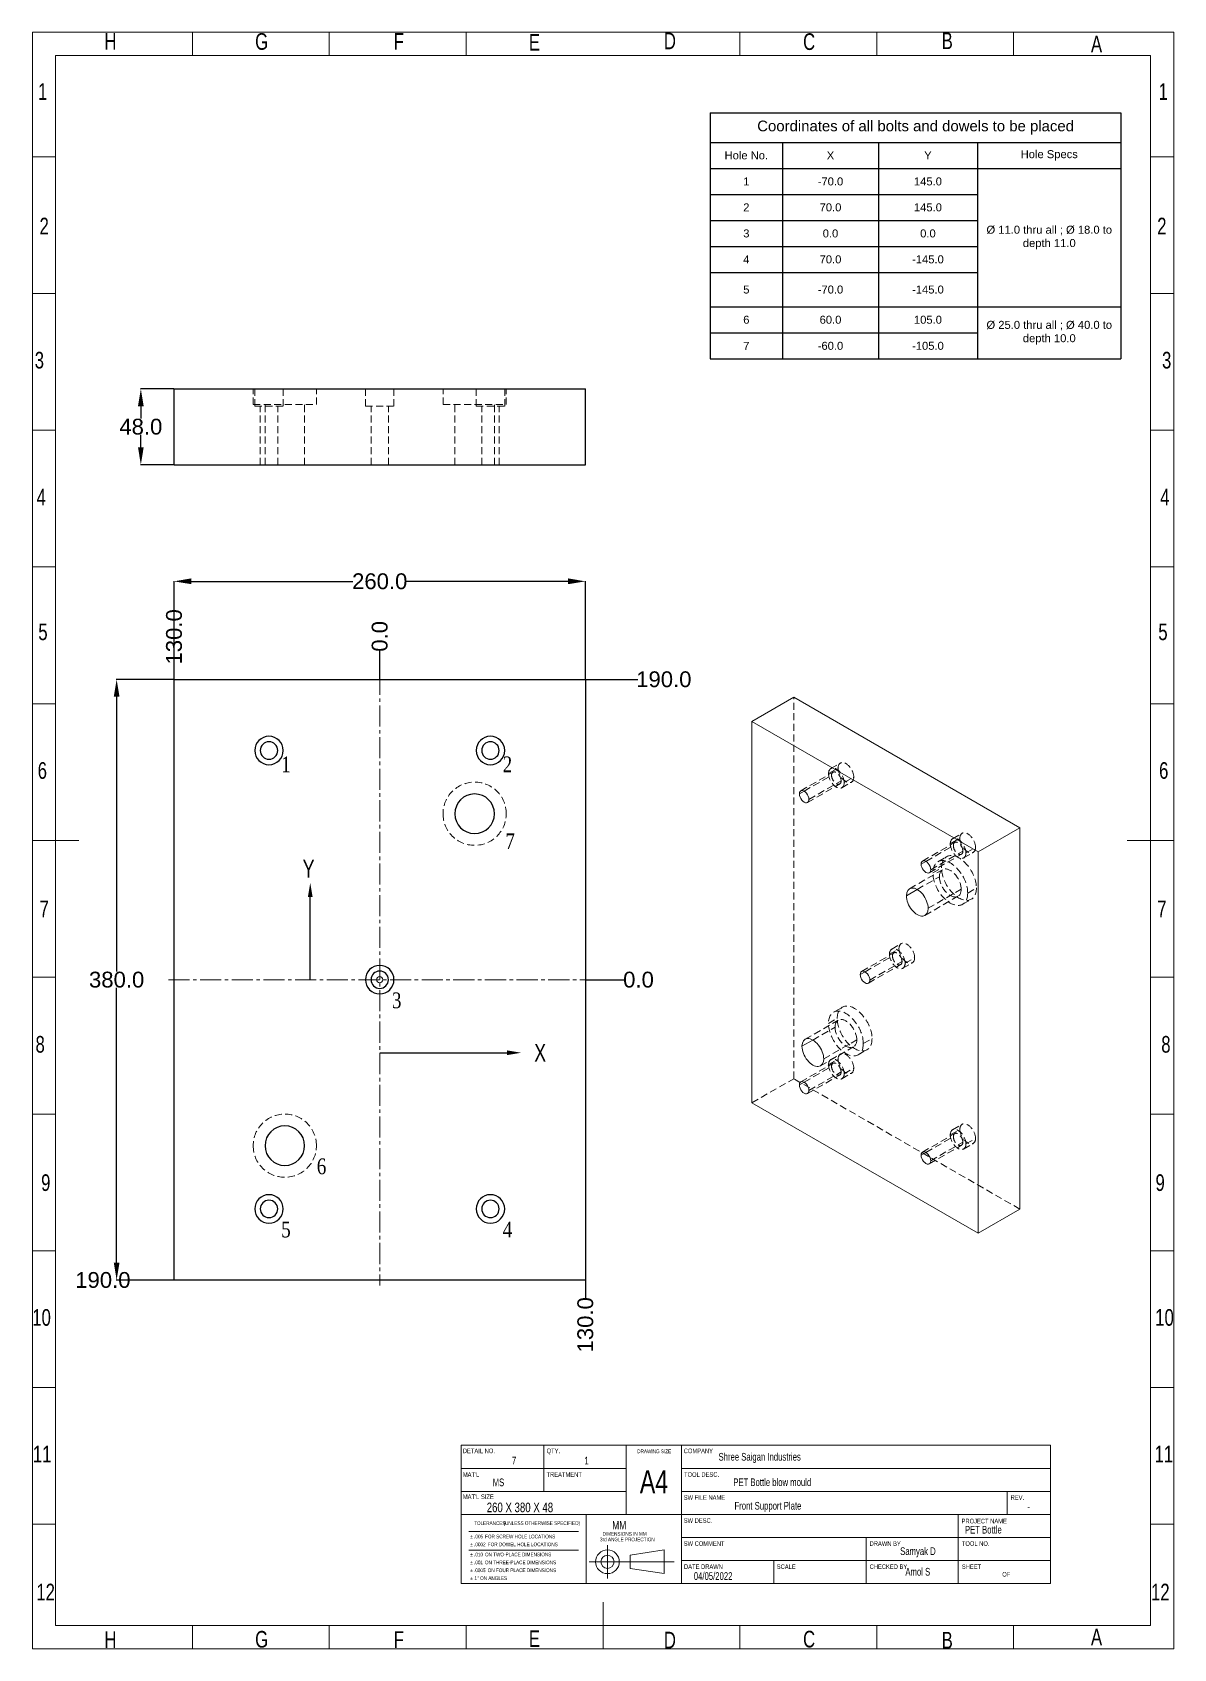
# Model space of a CAD drawing. Header units: millimetres. Extents: x -4200 to 3581, y -7493 to -4075.
# Drawn here: x -1640 to -918, y -7492 to -6469 of the extents above; entities that cross this region are included whole.
import ezdxf
from ezdxf.enums import TextEntityAlignment as Align

# ---------------------------------------------------------------- set-up
doc = ezdxf.new("R2010")
doc.units = ezdxf.units.MM
doc.header["$LTSCALE"] = 0.7
for name, pattern in [('CENTER2', [28.575, 19.05, -3.175, 3.175, -3.175]), ('HIDDEN', [9.525, 6.35, -3.175]), ('SLD-SOLID', [0])]:
    doc.linetypes.add(name, pattern=pattern)
for name, color, linetype in [('BORDER', 174, 'Continuous'), ('cen lines', 40, 'Continuous'), ('DIM___NOTES', 5, 'SLD-SOLID'), ('txt', 20, 'Continuous')]:
    doc.layers.add(name, color=color, linetype=linetype)
doc.layers.add('dim', color=50, linetype='Continuous', lineweight=5)
doc.layers.add('out txt', color=202, linetype='Continuous', lineweight=13)
doc.styles.add('SLDTEXTSTYLE0', font='TXT', dxfattribs={"width": 0.75})
doc.styles.add('SLDTEXTSTYLE1', font='TXT', dxfattribs={"width": 0.822222})
doc.styles.get("Standard").update_dxf_attribs({"font": 'arial.ttf'})
doc.styles.add('TEXTSTYLE_1', font='times.ttf', dxfattribs={"width": 0.8})
doc.dimstyles.get("Standard").update_dxf_attribs({"dimtxt": 10, "dimasz": 11, "dimexe": 0.18, "dimexo": 0.0625, "dimgap": 0.09, "dimtad": 0, "dimtih": 1, "dimtoh": 1, "dimdec": 1, "dimzin": 0, "dimdsep": 46, "dimtxsty": 'Standard', "dimcen": 0.09, "dimadec": 0, "dimazin": 0, "dimtfac": 1, "dimtdec": 1, "dimtofl": 0, "dimtmove": 0, "dimatfit": 3, "dimfxl": 1, "dimtolj": 1, "dimtzin": 0, "dimarcsym": 0})

# ---------------------------------------------------------------- blocks, each defined once
blk = doc.blocks.new('*D12')
at = {"layer": 'Defpoints', "color": 0, "transparency": 16777216}
for p in [(-1290.3, -6816.8), (-1550.3, -6878.8), (-1290.3, -6878.8)]:
    blk.add_point(p, dxfattribs=at)
at = {"layer": 'dim', "color": 0, "lineweight": -2, "transparency": 16777216}
for p, q in [((-1550.3, -6878.7), (-1550.3, -6816.6)), ((-1539.3, -6816.8), (-1437.3, -6816.8)), ((-1301.3, -6816.8), (-1403.3, -6816.8)), ((-1290.3, -6878.7), (-1290.3, -6816.6))]:
    blk.add_line(p, q, dxfattribs=at)
at = {"layer": 'dim', "color": 0, "transparency": 16777216}
for points in [[(-1539.3, -6814.9), (-1539.3, -6818.6), (-1550.3, -6816.8)], [(-1301.3, -6814.9), (-1301.3, -6818.6), (-1290.3, -6816.8)]]:
    blk.add_solid(points, dxfattribs=at)
at = {"layer": 'dim', "color": 0, "lineweight": 9, "transparency": 16777216, "insert": (-1420.3, -6816.8), "char_height": 10, "attachment_point": 5}
blk.add_mtext('\\A1;260.0', dxfattribs=at)
blk = doc.blocks.new('*D13')
at = {"layer": 'Defpoints', "color": 0, "transparency": 16777216}
for p in [(-1550.3, -6878.8), (-1586.6, -7258.8), (-1550.3, -7258.8)]:
    blk.add_point(p, dxfattribs=at)
at = {"layer": 'dim', "color": 0, "lineweight": -2, "transparency": 16777216}
for p, q in [((-1550.4, -6878.8), (-1586.8, -6878.8)), ((-1586.6, -6889.8), (-1586.6, -7063.6)), ((-1586.6, -7247.8), (-1586.6, -7074)), ((-1550.4, -7258.8), (-1586.8, -7258.8))]:
    blk.add_line(p, q, dxfattribs=at)
at = {"layer": 'dim', "color": 0, "transparency": 16777216}
for points in [[(-1588.4, -6889.8), (-1584.8, -6889.8), (-1586.6, -6878.8)], [(-1588.4, -7247.8), (-1584.8, -7247.8), (-1586.6, -7258.8)]]:
    blk.add_solid(points, dxfattribs=at)
at = {"layer": 'dim', "color": 0, "lineweight": 9, "transparency": 16777216, "insert": (-1586.6, -7068.8), "char_height": 10, "attachment_point": 5}
blk.add_mtext('\\A1;380.0', dxfattribs=at)
blk = doc.blocks.new('*D14')
at = {"layer": 'Defpoints', "color": 0, "transparency": 16777216}
for p in [(-1550.3, -6695), (-1571.3, -6743), (-1550.3, -6743)]:
    blk.add_point(p, dxfattribs=at)
at = {"layer": 'dim', "color": 0, "lineweight": -2, "transparency": 16777216}
for p, q in [((-1550.4, -6695), (-1571.5, -6695)), ((-1571.3, -6706), (-1571.3, -6713.8)), ((-1571.3, -6732), (-1571.3, -6724.2)), ((-1550.4, -6743), (-1571.5, -6743))]:
    blk.add_line(p, q, dxfattribs=at)
at = {"layer": 'dim', "color": 0, "transparency": 16777216}
for points in [[(-1573.1, -6706), (-1569.5, -6706), (-1571.3, -6695)], [(-1573.1, -6732), (-1569.5, -6732), (-1571.3, -6743)]]:
    blk.add_solid(points, dxfattribs=at)
at = {"layer": 'dim', "color": 0, "lineweight": 9, "transparency": 16777216, "insert": (-1571.3, -6719), "char_height": 10, "attachment_point": 5}
blk.add_mtext('\\A1;48.0', dxfattribs=at)
blk = doc.blocks.new('*T15')
at = {"layer": 'txt', "color": 0, "linetype": 'ByBlock', "lineweight": -2, "transparency": 16777216}
for p, q in [((0, 0), (259.7, 0)), ((0, 0), (0, -155.6)), ((259.7, 0), (259.7, -155.6)), ((0, -18.7), (259.7, -18.7)), ((45.8, -18.7), (45.8, -155.6)), ((106.5, -18.7), (106.5, -155.6)), ((169, -18.7), (169, -155.6)), ((0, -35.1), (259.7, -35.1)), ((0, -51.6), (169, -51.6)), ((0, -68), (169, -68)), ((0, -84.5), (169, -84.5)), ((0, -100.9), (169, -100.9)), ((0, -122.7), (259.7, -122.7)), ((0, -139.1), (169, -139.1)), ((0, -155.6), (259.7, -155.6))]:
    blk.add_line(p, q, dxfattribs=at)
at = {"layer": 'txt', "color": 0, "lineweight": 9, "transparency": 16777216, "attachment_point": 5}
for s, insert, char_height, width in [('Coordinates of all bolts and dowels to be placed', (129.9, -9.3), 6.75, 255.697), ('Hole No.', (22.9, -26.9), 5.06, 42.388), ('X', (76.1, -26.9), 5.06, 57.342), ('Y', (137.7, -26.9), 5.06, 59.111), ('Hole Specs', (214.4, -26.9), 5.06, 87.406), ('1', (22.9, -43.4), 5.06, 42.388), ('-70.0', (76.1, -43.4), 5.06, 57.342), ('145.0', (137.7, -43.4), 5.06, 59.111), ('2', (22.9, -59.8), 5.06, 42.388), ('70.0', (76.1, -59.8), 5.06, 57.342), ('145.0', (137.7, -59.8), 5.06, 59.111), ('%%C 11.0 thru all ; %%C 18.0 to depth 11.0', (214.4, -78.9), 5.062, 87.406), ('3', (22.9, -76.3), 5.06, 42.388), ('0.0', (76.1, -76.3), 5.06, 57.342), ('0.0', (137.7, -76.3), 5.06, 59.111), ('4', (22.9, -92.7), 5.06, 42.388), ('70.0', (76.1, -92.7), 5.06, 57.342), ('-145.0', (137.7, -92.7), 5.06, 59.111), ('5', (22.9, -111.8), 5.06, 42.388), ('-70.0', (76.1, -111.8), 5.06, 57.342), ('-145.0', (137.7, -111.8), 5.06, 59.111), ('6', (22.9, -130.9), 5.06, 42.388), ('60.0', (76.1, -130.9), 5.06, 57.342), ('105.0', (137.7, -130.9), 5.06, 59.111), ('%%C 25.0 thru all ; %%C 40.0 to depth 10.0', (214.4, -139.1), 5.062, 87.406), ('7', (22.9, -147.4), 5.06, 42.388), ('-60.0', (76.1, -147.4), 5.06, 57.342), ('-105.0', (137.7, -147.4), 5.06, 59.111)]:
    blk.add_mtext(s, dxfattribs=dict(at, insert=insert, char_height=char_height, width=width))
blk = doc.blocks.new('*U16')
at = {"layer": 'cen lines', "color": 0, "linetype": 'CENTER2', "lineweight": 9, "transparency": 16777216}
blk.add_line((0, 193.5), (0, -193.5), dxfattribs=at)
blk = doc.blocks.new('*U17')
at = {"layer": 'cen lines', "color": 0, "linetype": 'CENTER2', "lineweight": 9, "transparency": 16777216}
blk.add_line((-133.5, 0), (133.5, 0), dxfattribs=at)
blk = doc.blocks.new('*D48')
at = {"layer": 'Defpoints', "color": 0, "transparency": 16777216}
for p in [(-1290.3, -6878.8), (-1257.2, -6878.8), (-1420.3, -7068.8)]:
    blk.add_point(p, dxfattribs=at)
at = {"layer": 'dim', "color": 0, "lineweight": -2, "transparency": 16777216}
blk.add_line((-1290.2, -6878.8), (-1257.2, -6878.8), dxfattribs=at)
at = {"layer": 'dim', "color": 0, "lineweight": 9, "transparency": 16777216, "insert": (-1240.7, -6878.8), "char_height": 10, "attachment_point": 5}
blk.add_mtext('\\A1;190.0', dxfattribs=at)
blk = doc.blocks.new('*D49')
at = {"layer": 'Defpoints', "color": 0, "transparency": 16777216}
for p in [(-1550.3, -6868.3), (-1550.3, -6878.8), (-1420.3, -7068.8)]:
    blk.add_point(p, dxfattribs=at)
at = {"layer": 'dim', "color": 0, "lineweight": -2, "transparency": 16777216}
blk.add_line((-1550.3, -6878.7), (-1550.3, -6868.3), dxfattribs=at)
at = {"layer": 'dim', "color": 0, "lineweight": 9, "transparency": 16777216, "insert": (-1550.3, -6851.9), "char_height": 10, "attachment_point": 5, "rotation": 90}
blk.add_mtext('\\A1;130.0', dxfattribs=at)
blk = doc.blocks.new('*D50')
at = {"layer": 'Defpoints', "color": 0, "transparency": 16777216}
for p in [(-1420.3, -7068.8), (-1290.3, -7068.8), (-1265.8, -7068.8)]:
    blk.add_point(p, dxfattribs=at)
at = {"layer": 'dim', "color": 0, "lineweight": -2, "transparency": 16777216}
blk.add_line((-1290.2, -7068.8), (-1265.8, -7068.8), dxfattribs=at)
at = {"layer": 'dim', "color": 0, "lineweight": 9, "transparency": 16777216, "insert": (-1256.7, -7068.8), "char_height": 10, "attachment_point": 5}
blk.add_mtext('\\A1;0.0', dxfattribs=at)
blk = doc.blocks.new('*D51')
at = {"layer": 'Defpoints', "color": 0, "transparency": 16777216}
for p in [(-1420.3, -7068.8), (-1290.3, -7258.8), (-1290.3, -7270.6)]:
    blk.add_point(p, dxfattribs=at)
at = {"layer": 'dim', "color": 0, "lineweight": -2, "transparency": 16777216}
blk.add_line((-1290.3, -7258.9), (-1290.3, -7270.6), dxfattribs=at)
at = {"layer": 'dim', "color": 0, "lineweight": 9, "transparency": 16777216, "insert": (-1290.3, -7287.1), "char_height": 10, "attachment_point": 5, "rotation": 90}
blk.add_mtext('\\A1;130.0', dxfattribs=at)
blk = doc.blocks.new('*D52')
at = {"layer": 'Defpoints', "color": 0, "transparency": 16777216}
for p in [(-1420.3, -7068.8), (-1578.8, -7258.8), (-1550.3, -7258.8)]:
    blk.add_point(p, dxfattribs=at)
at = {"layer": 'dim', "color": 0, "lineweight": -2, "transparency": 16777216}
blk.add_line((-1550.4, -7258.8), (-1578.8, -7258.8), dxfattribs=at)
at = {"layer": 'dim', "color": 0, "lineweight": 9, "transparency": 16777216, "insert": (-1595.3, -7258.8), "char_height": 10, "attachment_point": 5}
blk.add_mtext('\\A1;190.0', dxfattribs=at)
blk = doc.blocks.new('*D53')
at = {"layer": 'Defpoints', "color": 0, "transparency": 16777216}
for p in [(-1420.3, -6860.8), (-1420.3, -6878.8), (-1420.3, -7068.8)]:
    blk.add_point(p, dxfattribs=at)
at = {"layer": 'dim', "color": 0, "lineweight": -2, "transparency": 16777216}
blk.add_line((-1420.3, -6878.7), (-1420.3, -6860.8), dxfattribs=at)
at = {"layer": 'dim', "color": 0, "lineweight": 9, "transparency": 16777216, "insert": (-1420.3, -6851.6), "char_height": 10, "attachment_point": 5, "rotation": 90}
blk.add_mtext('\\A1;0.0', dxfattribs=at)
blk = doc.blocks.new('out border')
at = {"layer": 'out txt', "linetype": 'SLD-SOLID'}
for p, q in [((73, 505), (73, 520)), ((161, 505), (161, 520)), ((249, 505), (249, 520)), ((425, 505), (425, 520)), ((513, 505), (513, 520)), ((600.9, 505), (600.9, 520)), ((-15, -505), (-15, 505)), ((-15, 505), (688.9, 505)), ((688.9, 505), (688.9, -505)), ((-15, 439.9), (-29.9, 439.9)), ((688.9, 439.9), (703.9, 439.9)), ((688.9, 439.9), (703.9, 439.9)), ((-15, 351.9), (-29.9, 351.9)), ((688.9, 351.9), (703.9, 351.9)), ((688.9, 351.9), (703.9, 351.9)), ((-15, 264), (-29.9, 264)), ((688.9, 264), (703.9, 264)), ((688.9, 264), (703.9, 264)), ((-15, 176), (-29.9, 176)), ((688.9, 176), (703.9, 176)), ((688.9, 176), (703.9, 176)), ((-15, 88), (-29.9, 88)), ((688.9, 88), (703.9, 88)), ((688.9, 88), (703.9, 88)), ((-29.9, 0), (0, 0)), ((703.9, 0), (674, 0)), ((688.9, 0), (703.9, 0)), ((-15, -88), (-29.9, -88)), ((688.9, -88), (703.9, -88)), ((688.9, -88), (703.9, -88)), ((-15, -176), (-29.9, -176)), ((688.9, -176), (703.9, -176)), ((688.9, -176), (703.9, -176)), ((-15, -264), (-29.9, -264)), ((688.9, -264), (703.9, -264)), ((688.9, -264), (703.9, -264)), ((-15, -351.9), (-29.9, -351.9)), ((688.9, -351.9), (703.9, -351.9)), ((688.9, -351.9), (703.9, -351.9)), ((-15, -439.9), (-29.9, -439.9)), ((688.9, -439.9), (703.9, -439.9)), ((688.9, -439.9), (703.9, -439.9)), ((337, -520), (337, -490.1)), ((688.9, -505), (-15, -505)), ((73, -505), (73, -520)), ((161, -505), (161, -520)), ((249, -505), (249, -520)), ((425, -505), (425, -520)), ((513, -505), (513, -520)), ((600.9, -505), (600.9, -520))]:
    blk.add_line(p, q, dxfattribs=at)
blk.add_lwpolyline([(-29.9, -520), (-29.9, 520), (703.9, 520), (703.9, -520)], close=True, dxfattribs=at)
at = {"layer": 'out txt', "linetype": 'Continuous', "style": 'SLDTEXTSTYLE0'}
for s, insert, char_height, attachment_point in [('H', (20.3, 508.9), 10.7, 8), ('G', (117.5, 508.6), 10.7, 8), ('F', (205.7, 508.8), 10.7, 8), ('E', (292.9, 508.2), 10.7, 8), ('D', (380, 509.1), 10.7, 8), ('C', (469.5, 508.5), 10.7, 8), ('B', (558.3, 509.2), 10.7, 8), ('A', (654.3, 507.1), 10.7, 8), ('1', (-23.3, 487.2), 10.7, 2), ('1', (697.2, 487.2), 10.7, 2), ('2', (-22.3, 400.7), 10.7, 2), ('2', (696.3, 400.7), 10.7, 2), ('3', (-25.4, 314.4), 10.7, 2), ('3', (699.4, 314.4), 10.7, 2), ('4', (-24.2, 226.3), 10.7, 2), ('4', (698.2, 226.3), 10.7, 2), ('5', (-23.1, 139.6), 10.7, 2), ('5', (697, 139.6), 10.7, 2), ('6', (-23.5, 50.4), 10.7, 2), ('6', (697.5, 50.4), 10.7, 2), ('7', (-22.3, -38.7), 10.7, 2), ('7', (696.3, -38.7), 10.7, 2), ('8', (-24.9, -125.8), 10.7, 2), ('8', (698.9, -125.8), 10.7, 2), ('9', (-21.3, -214.8), 10.7, 2), ('9', (695.2, -214.8), 10.7, 2), ('10', (-24, -301.5), 10.73, 2), ('10', (698, -301.5), 10.73, 2), ('11', (-23.6, -389.4), 10.73, 2), ('11', (697.6, -389.4), 10.73, 2), ('12', (-21.4, -478.2), 10.73, 2), ('12', (695.3, -478.2), 10.73, 2), ('H', (20.3, -508.9), 10.7, 2), ('G', (117.5, -508.6), 10.7, 2), ('F', (205.7, -508.8), 10.7, 2), ('E', (292.9, -508.2), 10.7, 2), ('D', (380, -509.1), 10.7, 2), ('C', (469.5, -508.5), 10.7, 2), ('B', (558.3, -509.2), 10.7, 2), ('A', (654.3, -507.1), 10.7, 2)]:
    blk.add_mtext(s, dxfattribs=dict(at, insert=insert, char_height=char_height, attachment_point=attachment_point))
blk = doc.blocks.new('proj')
at = {"color": 3, "linetype": 'Continuous', "lineweight": 9}
for p, q in [((-3434.1, -7322.6), (-3434.1, -7343.8)), ((-3419.7, -7329), (-3398.2, -7325.7)), ((-3419.7, -7329), (-3419.7, -7337.4)), ((-3398.2, -7340.7), (-3398.2, -7325.7)), ((-3445.6, -7333.2), (-3391.8, -7333.2)), ((-3419.7, -7337.4), (-3398.2, -7340.7))]:
    blk.add_line(p, q, dxfattribs=at)
for radius in [7.52, 4.17]:
    blk.add_circle((-3434.1, -7333.2), radius, dxfattribs=at)
at = {"color": 3, "linetype": 'Continuous', "lineweight": 9, "attachment_point": 1, "style": 'SLDTEXTSTYLE0'}
for s, insert, char_height in [('MM', (-3431.1, -7307.4), 5.35), ('3rd ANGLE PROJECTION', (-3438.8, -7317.9), 2.332), ('DIMENSIONS IN MM', (-3437.2, -7314.4), 2.332)]:
    blk.add_mtext(s, dxfattribs=dict(at, insert=insert, char_height=char_height))

msp = doc.modelspace()

# ---------------------------------------------------------------- linework, layer by layer
at = {"color": 6, "linetype": 'Continuous', "extrusion": (-2.44929e-16, -1, -2.22045e-16)}
for p, q in [((-1550.29, -6695.02), (-1290.29, -6695.02)), ((-1550.29, -6743.02), (-1550.29, -6695.02)), ((-1290.29, -6743.02), (-1290.29, -6695.02)), ((-1550.29, -6743.02), (-1290.29, -6743.02))]:
    msp.add_line(p, q, dxfattribs=at)
at = {"color": 3, "linetype": 'HIDDEN', "lineweight": 0, "extrusion": (-2.44929e-16, -1, -2.22045e-16)}
for p, q in [((-1500.29, -6705.02), (-1500.29, -6695.02)), ((-1499.29, -6706.02), (-1499.29, -6695.02)), ((-1481.29, -6706.02), (-1481.29, -6695.02)), ((-1460.29, -6705.02), (-1460.29, -6695.02)), ((-1429.29, -6706.02), (-1429.29, -6695.02)), ((-1411.29, -6706.02), (-1411.29, -6695.02)), ((-1380.29, -6705.02), (-1380.29, -6695.02)), ((-1359.29, -6706.02), (-1359.29, -6695.02)), ((-1341.29, -6706.02), (-1341.29, -6695.02)), ((-1340.29, -6705.02), (-1340.29, -6695.02)), ((-1500.29, -6705.02), (-1460.29, -6705.02)), ((-1499.29, -6706.02), (-1481.29, -6706.02)), ((-1495.79, -6743.02), (-1495.79, -6706.02)), ((-1492.79, -6743.02), (-1492.79, -6705.02)), ((-1484.79, -6743.02), (-1484.79, -6706.02)), ((-1467.79, -6743.02), (-1467.79, -6705.02)), ((-1429.29, -6706.02), (-1411.29, -6706.02)), ((-1425.79, -6743.02), (-1425.79, -6706.02)), ((-1414.79, -6743.02), (-1414.79, -6706.02)), ((-1380.29, -6705.02), (-1340.29, -6705.02)), ((-1372.79, -6743.02), (-1372.79, -6705.02)), ((-1359.29, -6706.02), (-1341.29, -6706.02)), ((-1355.79, -6743.02), (-1355.79, -6706.02)), ((-1347.79, -6743.02), (-1347.79, -6705.02)), ((-1344.79, -6743.02), (-1344.79, -6706.02))]:
    msp.add_line(p, q, dxfattribs=at)
at = {"color": 6, "linetype": 'Continuous'}
for p, q in [((-1550.29, -6878.79), (-1290.29, -6878.79)), ((-1550.29, -7258.79), (-1550.29, -6878.79)), ((-1290.29, -6878.79), (-1290.29, -7258.79)), ((-1290.29, -7258.79), (-1550.29, -7258.79))]:
    msp.add_line(p, q, dxfattribs=at)
at = {"color": 6, "linetype": 'Continuous', "lineweight": 0, "extrusion": (1.66533e-16, 0.816497, 0.57735)}
for p, q in [((-1184.98, -6905.39), (-1158.59, -6890.15)), ((-1158.59, -6890.15), (-1015.63, -6972.69)), ((-1184.98, -6905.39), (-1042.02, -6987.92)), ((-1184.98, -7146.65), (-1184.98, -6905.39)), ((-1155.01, -6951.26), (-1151.99, -6949.51)), ((-1042.02, -6987.92), (-1015.63, -6972.69)), ((-1015.63, -6972.69), (-1015.63, -7213.95)), ((-1042.02, -6987.92), (-1042.02, -7229.19)), ((-1078.03, -6995.7), (-1075.01, -6993.95)), ((-1087.38, -7015.7), (-1080.51, -7011.73)), ((-1116.52, -7065.54), (-1113.5, -7063.79)), ((-1153.36, -7110.94), (-1146.49, -7106.97)), ((-1155.01, -7135.38), (-1151.99, -7133.63)), ((-1042.02, -7229.19), (-1184.98, -7146.65)), ((-1078.03, -7179.82), (-1075.01, -7178.08)), ((-1042.02, -7229.19), (-1015.63, -7213.95))]:
    msp.add_line(p, q, dxfattribs=at)
at = {"color": 3, "linetype": 'HIDDEN', "lineweight": 0, "extrusion": (1.66533e-16, 0.816497, 0.57735)}
for p, q in [((-1158.59, -7131.41), (-1158.59, -6890.15)), ((-1135.14, -6935.2), (-1129.09, -6931.7)), ((-1154.13, -6949.3), (-1133.78, -6937.55)), ((-1151.99, -6949.51), (-1134.67, -6939.51)), ((-1136.59, -6938.4), (-1130.54, -6934.91)), ((-1126.7, -6944.11), (-1120.65, -6940.62)), ((-1149.85, -6956.71), (-1129.51, -6944.96)), ((-1148.96, -6954.75), (-1128.62, -6943)), ((-1128.14, -6947.32), (-1122.1, -6943.83)), ((-1077.15, -6993.74), (-1056.8, -6982)), ((-1059.61, -6982.84), (-1053.57, -6979.35)), ((-1058.16, -6979.64), (-1052.12, -6976.15)), ((-1075.01, -6993.95), (-1057.69, -6983.96)), ((-1072.87, -7001.15), (-1052.53, -6989.4)), ((-1071.99, -6999.19), (-1051.64, -6987.45)), ((-1067.39, -6994.14), (-1061.89, -6990.96)), ((-1051.17, -6991.76), (-1045.12, -6988.27)), ((-1049.72, -6988.56), (-1043.67, -6985.07)), ((-1085.37, -7011.25), (-1064.47, -6999.19)), ((-1080.51, -7011.73), (-1066.49, -7003.64)), ((-1070.61, -7001.26), (-1065.11, -6998.08)), ((-1073.64, -7023.64), (-1052.74, -7011.57)), ((-1048.62, -7013.95), (-1043.12, -7010.78)), ((-1075.65, -7028.09), (-1054.75, -7016.02)), ((-1051.84, -7021.07), (-1046.34, -7017.9)), ((-1115.64, -7063.58), (-1095.29, -7051.84)), ((-1113.5, -7063.79), (-1096.18, -7053.79)), ((-1098.1, -7052.68), (-1092.06, -7049.19)), ((-1096.65, -7049.48), (-1090.61, -7045.99)), ((-1088.21, -7058.4), (-1082.16, -7054.91)), ((-1111.36, -7070.99), (-1091.02, -7059.24)), ((-1110.47, -7069.03), (-1090.13, -7057.29)), ((-1089.66, -7061.6), (-1083.61, -7058.11)), ((-1151.35, -7106.49), (-1130.46, -7094.42)), ((-1136.59, -7096.49), (-1131.09, -7093.32)), ((-1133.37, -7089.37), (-1127.87, -7086.2)), ((-1146.49, -7106.97), (-1132.47, -7098.87)), ((-1114.6, -7109.19), (-1109.1, -7106.02)), ((-1141.63, -7123.32), (-1120.74, -7111.26)), ((-1139.62, -7118.87), (-1118.72, -7106.81)), ((-1135.14, -7119.32), (-1129.09, -7115.83)), ((-1117.82, -7116.31), (-1112.32, -7113.14)), ((-1154.13, -7133.42), (-1133.78, -7121.68)), ((-1151.99, -7133.63), (-1134.67, -7123.63)), ((-1136.59, -7122.52), (-1130.54, -7119.03)), ((-1126.7, -7128.24), (-1120.65, -7124.75)), ((-1184.98, -7146.65), (-1158.59, -7131.41)), ((-1015.63, -7213.95), (-1158.59, -7131.41)), ((-1149.85, -7140.83), (-1129.51, -7129.08)), ((-1148.96, -7138.87), (-1128.62, -7127.13)), ((-1128.14, -7131.44), (-1122.1, -7127.95)), ((-1077.15, -7177.87), (-1056.8, -7166.12)), ((-1059.61, -7166.97), (-1053.57, -7163.48)), ((-1058.16, -7163.76), (-1052.12, -7160.27)), ((-1075.01, -7178.08), (-1057.69, -7168.08)), ((-1072.87, -7185.27), (-1052.53, -7173.53)), ((-1071.99, -7183.32), (-1051.64, -7171.57)), ((-1051.17, -7175.89), (-1045.12, -7172.39)), ((-1049.72, -7172.68), (-1043.67, -7169.19))]:
    msp.add_line(p, q, dxfattribs=at)
at = {"color": 3}
for p, q in [((-1464.21, -7068.79), (-1464.21, -7016.44)), ((-1420.29, -7115), (-1339.76, -7115))]:
    msp.add_line(p, q, dxfattribs=at)
at = {"color": 6, "linetype": 'Continuous'}
for centre, radius, start, end in [((-1490.29, -6923.79), 9, 0, 180), ((-1490.29, -6923.79), 5.5, 0, 180), ((-1350.29, -6923.79), 9, 0, 180), ((-1350.29, -6923.79), 5.5, 0, 180), ((-1490.29, -6923.79), 9, 180, 0), ((-1490.29, -6923.79), 5.5, 180, 0), ((-1350.29, -6923.79), 9, 180, 0), ((-1350.29, -6923.79), 5.5, 180, 0), ((-1360.29, -6963.79), 12.5, 0, 180), ((-1360.29, -6963.79), 12.5, 180, 0), ((-1420.29, -7068.79), 9, 0, 180), ((-1420.29, -7068.79), 5.5, 0, 180), ((-1420.29, -7068.79), 9, 180, 0), ((-1420.29, -7068.79), 5.5, 180, 0), ((-1480.29, -7173.79), 12.5, 0, 180), ((-1480.29, -7173.79), 12.5, 180, 0), ((-1490.29, -7213.79), 9, 0, 180), ((-1490.29, -7213.79), 5.5, 0, 180), ((-1350.29, -7213.79), 9, 0, 180), ((-1350.29, -7213.79), 5.5, 0, 180), ((-1490.29, -7213.79), 9, 180, 0), ((-1490.29, -7213.79), 5.5, 180, 0), ((-1350.29, -7213.79), 9, 180, 0), ((-1350.29, -7213.79), 5.5, 180, 0)]:
    msp.add_arc(centre, radius, start, end, dxfattribs=at)
at = {"color": 3, "linetype": 'HIDDEN', "lineweight": 0}
for centre, start, end in [((-1360.29, -6963.79), 0, 180), ((-1360.29, -6963.79), 180, 0), ((-1480.29, -7173.79), 0, 180), ((-1480.29, -7173.79), 180, 0)]:
    msp.add_arc(centre, 20, start, end, dxfattribs=at)
at = {"color": 3, "linetype": 'HIDDEN', "lineweight": 0, "extrusion": (0, 0, -1)}
for centre, major_axis in [((-1125.6, -6937.77), (-3.5, 6.06)), ((-1131.64, -6941.26), (3.5, -6.06)), ((-1125.6, -6937.77), (3.5, -6.06)), ((-1054.67, -6985.7), (3.5, -6.06)), ((-1048.62, -6982.21), (-3.5, 6.06)), ((-1048.62, -6982.21), (3.5, -6.06)), ((-1087.11, -7052.05), (-3.5, 6.06)), ((-1093.15, -7055.54), (3.5, -6.06)), ((-1087.11, -7052.05), (3.5, -6.06)), ((-1125.6, -7121.89), (-3.5, 6.06)), ((-1131.64, -7125.38), (3.5, -6.06)), ((-1125.6, -7121.89), (3.5, -6.06)), ((-1054.67, -7169.82), (3.5, -6.06)), ((-1048.62, -7166.33), (-3.5, 6.06)), ((-1048.62, -7166.33), (3.5, -6.06))]:
    msp.add_ellipse(centre, major_axis=major_axis, ratio=0.5773503, start_param=-0.7853982, end_param=2.3561945, dxfattribs=at)
at = {"color": 3, "linetype": 'HIDDEN', "lineweight": 0}
for centre, major_axis in [((-1131.64, -6941.26), (-3.5, 6.06)), ((-1131.64, -6941.26), (-2.14, 3.7)), ((-1054.67, -6985.7), (-3.5, 6.06)), ((-1054.67, -6985.7), (-2.14, 3.7)), ((-1059.61, -7007.61), (-7.78, 13.47)), ((-1059.61, -7007.61), (-4.86, 8.42)), ((-1093.15, -7055.54), (-3.5, 6.06)), ((-1093.15, -7055.54), (-2.14, 3.7)), ((-1125.6, -7102.84), (-7.78, 13.47)), ((-1125.6, -7102.84), (-4.86, 8.42)), ((-1131.64, -7125.38), (-3.5, 6.06)), ((-1131.64, -7125.38), (-2.14, 3.7)), ((-1054.67, -7169.82), (-3.5, 6.06)), ((-1054.67, -7169.82), (-2.14, 3.7))]:
    msp.add_ellipse(centre, major_axis=major_axis, ratio=0.5773503, start_param=-2.3561945, end_param=0.7853982, dxfattribs=at)
at = {"color": 3, "linetype": 'HIDDEN', "lineweight": 0, "extrusion": (7.21111e-17, 4.16334e-17, -1)}
for centre in [(-1131.64, -6941.26), (-1054.67, -6985.7), (-1093.15, -7055.54), (-1131.64, -7125.38), (-1054.67, -7169.82)]:
    msp.add_ellipse(centre, major_axis=(2.14, -3.7), ratio=0.5773503, start_param=-0.7853982, end_param=2.3561945, dxfattribs=at)
at = {"color": 6, "linetype": 'Continuous', "lineweight": 0, "extrusion": (7.21111e-17, 4.16334e-17, -1)}
for centre, major_axis in [((-1151.99, -6953), (-2.14, 3.7)), ((-1151.99, -6953), (2.14, -3.7)), ((-1075.01, -6997.45), (-2.14, 3.7)), ((-1075.01, -6997.45), (2.14, -3.7)), ((-1113.5, -7067.29), (-2.14, 3.7)), ((-1113.5, -7067.29), (2.14, -3.7)), ((-1151.99, -7137.13), (-2.14, 3.7)), ((-1151.99, -7137.13), (2.14, -3.7)), ((-1075.01, -7181.57), (-2.14, 3.7)), ((-1075.01, -7181.57), (2.14, -3.7))]:
    msp.add_ellipse(centre, major_axis=major_axis, ratio=0.5773503, start_param=-0.7853982, end_param=2.3561945, dxfattribs=at)
at = {"color": 3, "linetype": 'HIDDEN', "lineweight": 0, "extrusion": (2.03185e-17, 7.58296e-17, -1)}
for centre, major_axis in [((-1054.12, -7004.43), (-7.78, 13.47)), ((-1059.61, -7007.61), (7.78, -13.47)), ((-1054.12, -7004.43), (7.78, -13.47))]:
    msp.add_ellipse(centre, major_axis=major_axis, ratio=0.5773503, start_param=-0.7853982, end_param=2.3561945, dxfattribs=at)
at = {"color": 3, "linetype": 'HIDDEN', "lineweight": 0, "extrusion": (4.43555e-17, 8.97074e-17, -1)}
for centre in [(-1059.61, -7007.61), (-1125.6, -7102.84)]:
    msp.add_ellipse(centre, major_axis=(4.86, -8.42), ratio=0.5773503, start_param=-0.7853982, end_param=2.3561945, dxfattribs=at)
at = {"color": 6, "linetype": 'Continuous', "lineweight": 0, "extrusion": (4.43555e-17, 8.97074e-17, -1)}
for centre, major_axis in [((-1080.51, -7019.67), (-4.86, 8.42)), ((-1080.51, -7019.67), (4.86, -8.42)), ((-1146.49, -7114.9), (-4.86, 8.42)), ((-1146.49, -7114.9), (4.86, -8.42))]:
    msp.add_ellipse(centre, major_axis=major_axis, ratio=0.5773503, start_param=-0.7853982, end_param=2.3561945, dxfattribs=at)
at = {"color": 3, "linetype": 'HIDDEN', "lineweight": 0, "extrusion": (9.24296e-17, 1.17463e-16, -1)}
msp.add_ellipse((-1120.1, -7099.67), major_axis=(-7.78, 13.47), ratio=0.5773503, start_param=-0.7853982, end_param=2.3561945, dxfattribs=at)
at = {"color": 3, "linetype": 'HIDDEN', "lineweight": 0, "extrusion": (1.36785e-16, 2.0717e-16, -1)}
for centre in [(-1120.1, -7099.67), (-1125.6, -7102.84)]:
    msp.add_ellipse(centre, major_axis=(7.78, -13.47), ratio=0.5773503, start_param=-0.7853982, end_param=2.3561945, dxfattribs=at)
at = {"color": 3}
for points in [[(-1464.21, -7007.52), (-1465.7, -7016.44), (-1462.73, -7016.44)], [(-1330.84, -7115), (-1339.76, -7113.52), (-1339.76, -7116.49)]]:
    msp.add_solid(points, dxfattribs=at)
at = {"layer": 'BORDER', "color": 3, "linetype": 'Continuous', "lineweight": 9}
for p, q in [((-1229.44, -7363.34), (-1368.82, -7363.34)), ((-1368.82, -7363.34), (-1368.82, -7450.78)), ((-1316.62, -7377.91), (-1316.62, -7363.34)), ((-1264.42, -7363.34), (-1264.42, -7407.06)), ((-996.27, -7363.34), (-1229.44, -7363.34)), ((-1229.44, -7363.34), (-1229.44, -7450.78)), ((-1264.42, -7377.91), (-1368.82, -7377.91)), ((-1316.62, -7377.91), (-1316.62, -7392.48)), ((-1229.44, -7377.91), (-996.27, -7377.91)), ((-1264.42, -7392.48), (-1368.82, -7392.48)), ((-996.27, -7392.48), (-1229.44, -7392.48)), ((-1023.73, -7407.06), (-1023.73, -7392.48)), ((-1229.44, -7407.06), (-1368.82, -7407.06)), ((-1289.77, -7450.78), (-1289.77, -7407.06)), ((-996.27, -7407.06), (-1229.44, -7407.06)), ((-1054.57, -7436.2), (-1054.57, -7407.06)), ((-1294.63, -7417.79), (-1363.96, -7417.79)), ((-996.27, -7421.63), (-1229.44, -7421.63)), ((-1112.86, -7436.2), (-1112.86, -7421.63)), ((-1294.63, -7429.64), (-1363.96, -7429.64)), ((-996.27, -7436.2), (-1229.44, -7436.2)), ((-1171.15, -7450.78), (-1171.15, -7436.2)), ((-1112.86, -7450.78), (-1112.86, -7436.2)), ((-1054.57, -7450.78), (-1054.57, -7436.2)), ((-1368.82, -7450.78), (-1229.44, -7450.78))]:
    msp.add_line(p, q, dxfattribs=at)
at = {"layer": 'cen lines', "lineweight": 9}
msp.add_circle((-1420.29, -7068.79), 2, dxfattribs=at)
at = {"layer": 'DIM___NOTES', "color": 3, "linetype": 'Continuous', "lineweight": 9}
for p, q in [((-1368.82, -7363.34), (-996.27, -7363.34)), ((-1368.82, -7363.34), (-1368.82, -7450.78)), ((-996.27, -7363.34), (-996.27, -7450.78)), ((-1368.82, -7450.78), (-996.27, -7450.78))]:
    msp.add_line(p, q, dxfattribs=at)

# ---------------------------------------------------------------- block references
for name, p in [('*T15', (-1211.45, -6520.43)), ('proj', (2157.74, -103.8))]:
    msp.add_blockref(name, p)
at = {"layer": 'cen lines', "linetype": 'CENTER2', "lineweight": 9}
for name in ['*U16', '*U17']:
    msp.add_blockref(name, (-1420.29, -7068.79), dxfattribs=at)
at = {"layer": 'out txt', "xscale": 0.9831780000000001, "yscale": 0.9831780000000001, "zscale": 0.9831780000000001}
msp.add_blockref('out border', (-1610.46, -6980.73), dxfattribs=at)

# ---------------------------------------------------------------- texts
at = {"color": 3, "char_height": 11.25, "attachment_point": 1, "style": 'SLDTEXTSTYLE0'}
for s, insert in [('Y', (-1469.02, -6992.93)), ('X', (-1322.63, -7109.42))]:
    msp.add_mtext(s, dxfattribs=dict(at, insert=insert))
at = {"layer": 'BORDER', "color": 2, "linetype": 'Continuous', "lineweight": 9, "style": 'SLDTEXTSTYLE0', "width": 0.75}
for s, height, p in [('7', 4.86, (-1336.71, -7376.89)), ('1', 4.86, (-1290.92, -7376.89)), ('MS', 4.858, (-1348.88, -7390.66)), ('260 X 380 X 48', 6.0722, (-1352.66, -7407.47)), (' Front Support Plate ', 4.8578, (-1197.36, -7405.46)), ('-', 4.86, (-1010.87, -7405.87)), ('Samyak D', 4.858, (-1091.31, -7434.18)), ('Amol S', 4.858, (-1088, -7447.2))]:
    msp.add_text(s, height=height, dxfattribs=at).set_placement(p, align=Align.BOTTOM_LEFT)
at = {"layer": 'BORDER', "color": 3, "linetype": 'Continuous', "lineweight": 9, "style": 'SLDTEXTSTYLE0'}
for s, insert, char_height, attachment_point in [('DETAIL NO.', (-1367.76, -7365.39), 2.915, 1), ('QTY.', (-1314.79, -7365.39), 2.915, 1), ('DRAWING SIZE', (-1246.78, -7365.98), 2.3317, 2), ('COMPANY', (-1228.11, -7365.39), 2.915, 1), ('Shree Saigan Industries', (-1206.11, -7368.16), 4.8578, 1), ("MAT'L", (-1367.76, -7380.37), 2.915, 1), ('TREATMENT', (-1314.84, -7380.37), 2.915, 1), ('A4', (-1246.92, -7379.07), 14.573, 2), ('TOOL DESC.', (-1227.91, -7380.37), 2.915, 1), ('PET Bottle blow mould', (-1196.8, -7384.25), 4.8578, 1), ("MAT'L SIZE", (-1367.76, -7394.4), 2.915, 1), ('SW FILE NAME', (-1228.11, -7394.91), 2.9146, 1), ('REV.', (-1021.47, -7394.91), 2.915, 1), ('SW DESC.', (-1228.11, -7409.48), 2.915, 1), ('PROJECT NAME', (-1052.47, -7409.8), 2.9146, 1), ('PET Bottle', (-1050.36, -7414.28), 4.858, 1), ('SW COMMENT', (-1228.11, -7424.05), 2.915, 1), ('DRAWN BY', (-1110.61, -7424.05), 2.915, 1), ('TOOL NO.', (-1052.31, -7424.05), 2.915, 1), ('DATE DRAWN', (-1227.94, -7438.63), 2.915, 1), ('04/05/2022', (-1221.73, -7443.62), 4.858, 1), ('SCALE', (-1169.31, -7438.63), 2.915, 1), ('CHECKED BY', (-1110.61, -7438.63), 2.915, 1), ('SHEET', (-1052.31, -7438.63), 2.915, 1), ('OF', (-1026.77, -7443.47), 2.915, 1)]:
    msp.add_mtext(s, dxfattribs=dict(at, insert=insert, char_height=char_height, attachment_point=attachment_point))
at = {"layer": 'BORDER', "color": 2, "linetype": 'Continuous', "lineweight": 9}
for s, insert, char_height, attachment_point, style in [('TOLERANCES', (-1350.71, -7411.4), 2.332, 2, 'SLDTEXTSTYLE0'), ('(UNLESS OTHERWISE SPECIFIED)', (-1317.84, -7411.4), 2.3317, 2, 'SLDTEXTSTYLE0'), ('± .005', (-1363.08, -7419.86), 2.332, 1, 'SLDTEXTSTYLE0'), ('FOR SCREW HOLE LOCATIONS', (-1353.68, -7419.86), 2.3317, 1, 'SLDTEXTSTYLE0'), ('± .0002', (-1363.08, -7424.85), 2.332, 1, 'SLDTEXTSTYLE0'), ('± .010', (-1363.07, -7431.22), 2.332, 1, 'SLDTEXTSTYLE0'), ('ON TWO-PLACE DIMENSIONS', (-1353.74, -7431.22), 2.3317, 1, 'SLDTEXTSTYLE0'), ('FOR DOWEL HOLE LOCATIONS', (-1351.95, -7424.85), 2.3317, 1, 'SLDTEXTSTYLE0'), ('± .0005', (-1363.13, -7441.23), 2.332, 1, 'SLDTEXTSTYLE0'), ('± .001', (-1363.1, -7436.23), 2.332, 1, 'SLDTEXTSTYLE0'), ('ON THREE-PLACE DIMENSIONS', (-1353.78, -7436.23), 2.3317, 1, 'SLDTEXTSTYLE0'), ('ON FOUR PLACE DIMENSIONS', (-1352.01, -7441.23), 2.3317, 1, 'SLDTEXTSTYLE0'), ('± 1°', (-1363.1, -7446.23), 2.332, 1, 'SLDTEXTSTYLE1'), ('ON ANGLES', (-1356.82, -7446.23), 2.332, 1, 'SLDTEXTSTYLE0')]:
    msp.add_mtext(s, dxfattribs=dict(at, insert=insert, char_height=char_height, attachment_point=attachment_point, style=style))
at = {"layer": 'txt', "lineweight": 9, "style": 'TEXTSTYLE_1', "width": 0.8}
for s, p in [('1', (-1482.57, -6937.52)), ('2', (-1342.57, -6937.52)), ('7', (-1340.86, -6986.19)), ('3', (-1412.57, -7086.81)), ('6', (-1460.07, -7191.81)), ('5', (-1482.57, -7231.81)), ('4', (-1342.57, -7231.81))]:
    msp.add_text(s, height=9.94, dxfattribs=at).set_placement(p)

# ---------------------------------------------------------------- dimensions: what is measured, and where the dimension line sits
at = {"layer": 'dim', "lineweight": 9}
for base, p1, p2, picture, middle in [((-1571.31, -6743.02), (-1550.29, -6695.02), (-1550.29, -6743.02), '*D14', (-1571.31, -6719.02)), ((-1586.61, -7258.79), (-1550.29, -6878.79), (-1550.29, -7258.79), '*D13', (-1586.61, -7068.79))]:
    dim = msp.add_linear_dim(base=base, p1=p1, p2=p2, angle=90, dimstyle='Standard', dxfattribs=at)
    dim.commit()
    dim.dimension.update_dxf_attribs({"geometry": picture, "text_midpoint": middle})
dim = msp.add_linear_dim(base=(-1290.29, -6816.76), p1=(-1550.29, -6878.79), p2=(-1290.29, -6878.79), dimstyle='Standard', dxfattribs=at)
dim.commit()
dim.dimension.update_dxf_attribs({"geometry": '*D12', "text_midpoint": (-1420.29, -6816.76), "dimtype": 160})
for feature_location, offset, dtype, origin, picture, middle in [((-1550.29, -6878.79), (0, 10.45), 1, (-1420.29, -7068.79), '*D49', (-1550.29, -6851.86)), ((-1420.29354025, -6878.78794105), (0, 18.01123246), 1, (-1420.29354025, -7068.78794105), '*D53', (-1420.29354025, -6851.60076043)), ((-1290.29, -6878.79), (33.08, 0), 0, (-1420.29, -7068.79), '*D48', (-1240.74, -6878.79)), ((-1290.29354025, -7068.78794105), (24.44537531, 0), 0, (-1420.29354025, -7068.78794105), '*D50', (-1256.67221678, -7068.78794105)), ((-1550.29, -7258.79), (-28.53, 0), 0, (-1420.29, -7068.79), '*D52', (-1595.3, -7258.79)), ((-1290.29, -7258.79), (0, -11.86), 1, (-1420.29, -7068.79), '*D51', (-1290.29, -7287.12))]:
    dim = msp.add_ordinate_dim(feature_location=feature_location, offset=offset, dtype=dtype, origin=origin, dimstyle='Standard', dxfattribs=at)
    dim.commit()
    dim.dimension.update_dxf_attribs({"geometry": picture, "text_midpoint": middle})

doc.saveas('drawing.dxf')
